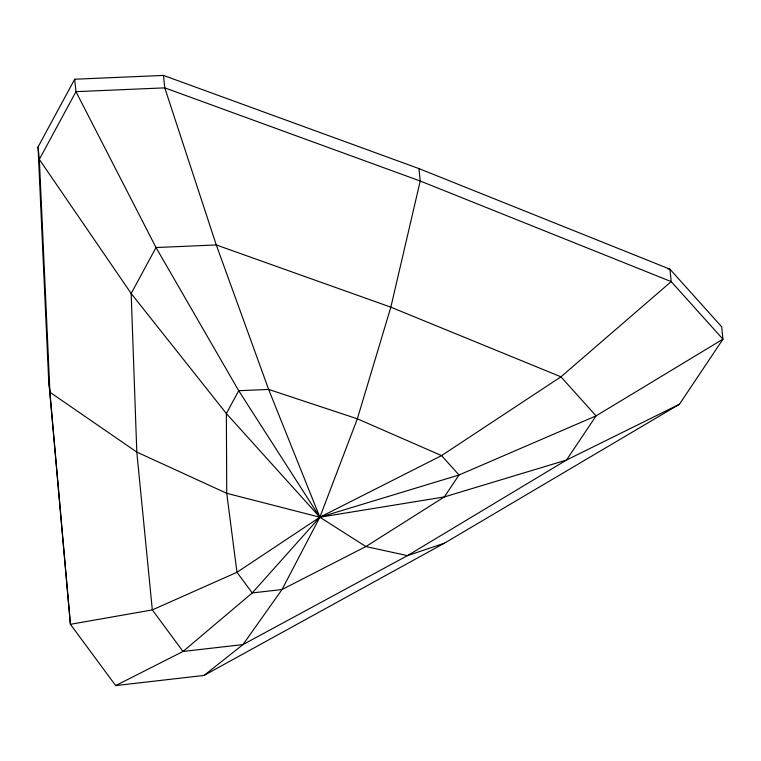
<?xml version="1.0" encoding="UTF-8"?>
<svg xmlns="http://www.w3.org/2000/svg" width="761" height="761" viewBox="0 0 761 761"><rect width="100%" height="100%" fill="white"/><g stroke="black" fill="none" stroke-linecap="round" stroke-linejoin="round"><path stroke-width="1.14" d="M38.05 146.959L74.683 79.23L163.472 75.415L418.94 168.59L669.927 269.175L721.666 326.754L722.95 339.187L679.411 404.272L444.434 543.173L204.043 675.426L115.672 685.585L70.421 624.305L48.647 379.806L38.05 146.959L39.334 159.401L49.931 392.238L70.421 624.305L152.324 609.903L236.975 572.291L319.858 517.214L441.57 455.592L560.952 376.819L671.212 281.608L669.927 269.175L667.587 268.709M204.043 675.426L242.978 644.586L407.458 555.635L566.517 460.044L679.411 404.272M115.672 685.585L183.021 651.473L252.233 592.943L319.858 517.214L357.347 418.807L390.84 307.178L420.224 181.023L418.94 168.59M444.434 543.173L407.458 555.635L365.889 546.55L319.858 517.214L226.369 413.546L131.168 293.489L39.334 159.401L75.967 91.662L74.683 79.23M163.472 75.415L164.766 87.857L216.267 244.947L268.643 389.432L319.858 517.214L282.017 589.518L242.978 644.586L183.021 651.473L152.324 609.903L136.799 452.082L131.168 293.489L156.015 247.534L75.967 91.662L164.766 87.857L420.224 181.023L671.212 281.608L722.95 339.187L596.053 415.887L459.007 474.997L319.858 517.214L226.73 493.309L136.799 452.082L49.931 392.238L48.647 379.806M238.716 390.716L226.369 413.546L226.73 493.309L236.975 572.291L252.233 592.943L282.017 589.518L365.889 546.55L444.329 496.933L566.517 460.044L596.053 415.887L560.952 376.819L390.84 307.178L216.267 244.947L156.015 247.534L238.716 390.716L319.858 517.214L444.329 496.933L459.007 474.997L441.57 455.592L357.347 418.807L268.643 389.432L238.716 390.716"/></g></svg>
